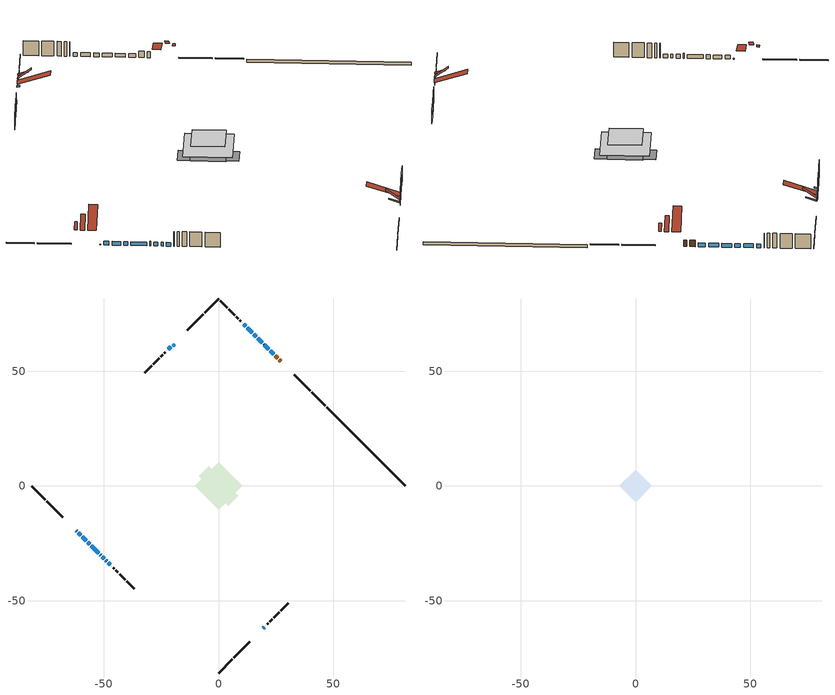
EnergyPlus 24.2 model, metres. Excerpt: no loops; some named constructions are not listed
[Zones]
conditioned space
 floor outside (Floor1 construction): -2.69,0 0,2.69 2.69,0 0,-2.69 z1.07
 floor adiabatic (Floor3 construction): -7.42,0 0,7.42 7.42,0 0,-7.42 z1.07
 floor adiabatic (AdiabaticFloorConstruction): -10.27,0 0,10.27 10.27,0 0,-10.27 z3.51
 floor foundation (Slab1 construction): -8.57,4.29 -4.29,8.57 8.57,-4.29 4.29,-8.57 z0
 wall outside (RimJoist1 construction): 0,-81.57 5.91,-75.66 / -81.57,0 -75.66,-5.91 / 0,81.57 -5.91,75.66 / 46.64,34.93 40.73,40.84 z1.07:1.37
 wall outside (RimJoist2 construction): 6.57,-75 13.59,-67.97 / -75,-6.57 -67.97,-13.59 / -6.57,75 -13.59,67.97 / 40.07,41.49 33.05,48.52 z1.07:1.37
 wall outside (AdiabaticWallConstruction 1): 27.1,54.47 26.53,55.04 / 25.87,55.7 24.78,56.79 z1.07:3.1
 wall outside (AdiabaticWallConstruction): -62.03,-19.54 -61.82,-19.75 z1.07:1.36; -61.17,-20.4 -60.09,-21.48 / 24.12,57.45 22.6,58.96 / -59.43,-22.13 -57.6,-23.97 / 21.95,59.62 19.85,61.72 / 19.19,62.38 17.15,64.41 / 19.54,-62.03 19.99,-61.58 / -56.94,-24.62 -56.18,-25.38 / 16.5,65.07 15.29,66.28 / -55.53,-26.04 -52.22,-29.34 / 14.64,66.93 12.57,68.99 / -50.7,-30.87 -49.86,-31.71 / -20.85,60.72 -21.85,59.72 / -49.2,-32.36 -48.73,-32.84 / -48.07,-33.5 -47.2,-34.36 / 11.92,69.65 11.03,70.54 z1.07:2.29; -51.57,-30 -51.35,-30.22 z1.07:2.67
 wall outside (Wall1 construction): 20.65,-60.92 20.71,-60.86 / -46.55,-35.02 -46.48,-35.09 / -22.5,59.06 -22.57,59 / 10.37,71.2 10.3,71.26 z1.07:5.95
 wall outside (Wall2 construction): 21.37,-60.2 21.8,-59.77 / -45.82,-35.74 -45.39,-36.17 / -23.23,58.34 -23.66,57.91 / 9.65,71.92 9.22,72.35 z1.07:5.95
 wall outside (Wall3 construction): 22.46,-59.11 23.36,-58.21 / -44.73,-36.83 -43.84,-37.73 / -24.32,57.25 -25.21,56.35 / 8.56,73.01 7.66,73.91 z1.07:5.95
 wall outside (Wall4 construction): 24.01,-57.55 26.52,-55.05 / -43.18,-38.39 -40.67,-40.89 / -25.87,55.7 -28.38,53.19 / 7,74.56 4.5,77.07 z1.07:5.95
 wall outside (Wall5 construction): 27.18,-54.39 30.36,-51.21 / -40.02,-41.55 -36.83,-44.73 / -29.03,52.53 -32.22,49.35 / 3.84,77.73 0.66,80.91 z1.07:5.95
 wall foundation (FoundationWall1 construction): 81.57,0 47.3,34.27 z0:1.07
 window (WindowConstruction 15): -62.03,-19.54 -61.82,-19.74 z1.07:1.36
 window (WindowConstruction 5): -61.17,-20.4 -60.09,-21.48 z1.07:2.29
 window (WindowConstruction 6): 24.12,57.45 22.6,58.96 z1.07:2.29
 window (WindowConstruction 7): -59.43,-22.13 -57.6,-23.97 z1.07:2.29
 window (WindowConstruction 8): 21.95,59.62 19.85,61.72 z1.07:2.29
 window (WindowConstruction 9): 19.19,62.38 17.15,64.41 z1.07:2.29
 window (WindowConstruction 10): 19.54,-62.03 19.99,-61.58 z1.07:2.29
 window (WindowConstruction 11): -56.94,-24.62 -56.18,-25.38 z1.07:2.29
 window (WindowConstruction 12): 16.5,65.07 15.29,66.27 z1.07:2.29
 window (WindowConstruction 13): -55.53,-26.04 -52.22,-29.34 z1.07:2.29
 window (WindowConstruction 14): 14.64,66.93 12.57,68.99 z1.07:2.29
 window (WindowConstruction 16): -51.57,-30 -51.35,-30.21 z1.07:2.67
 window (WindowConstruction): -50.7,-30.87 -49.86,-31.71 z1.07:2.29
 window (WindowConstruction 1): -20.85,60.72 -21.85,59.72 z1.07:2.29
 window (WindowConstruction 2): -49.2,-32.36 -48.73,-32.84 z1.07:2.29
 window (WindowConstruction 3): -48.07,-33.5 -47.2,-34.36 z1.07:2.29
 window (WindowConstruction 4): 11.92,69.65 11.03,70.54 z1.07:2.29
 door (Door): 27.1,54.47 26.53,55.04 z1.07:3.1
 door (Door 1): 25.87,55.7 24.78,56.79 z1.07:3.1
 ceiling adiabatic (AdiabaticFloorConstruction): 0,-10.27 10.27,0 0,10.27 -10.27,0 z3.51
 roof outside (Roof1 construction): 14.84,-66.73,5.95 12.61,-64.5,7 12.02,-65.09,7 14.25,-67.32,5.95; -66.73,-14.84,5.95 -64.5,-12.61,7 -65.09,-12.02,7 -67.32,-14.25,5.95; -14.84,66.73,5.95 -12.61,64.5,7 -12.02,65.09,7 -14.25,67.32,5.95; 31.8,49.76,5.95 29.58,47.54,7 30.16,46.95,7 32.39,49.18,5.95
 roof outside (Roof2 construction): 16.39,-65.17,5.95 13.51,-62.29,9.01 12.61,-63.19,9.01 15.49,-66.07,5.95; -65.17,-16.39,5.95 -62.29,-13.51,9.01 -63.19,-12.61,9.01 -66.07,-15.49,5.95; -16.39,65.17,5.95 -13.51,62.29,9.01 -12.61,63.19,9.01 -15.49,66.07,5.95; 30.25,51.32,5.95 27.36,48.44,9.01 28.26,47.53,9.01 31.15,50.42,5.95
 roof outside (AdiabaticRoofConstruction): -20.19,61.37,5.95 -19.57,60.75,6.24 -18.92,61.41,6.24 -19.54,62.03,5.95
 skylight (SkylightConstruction): -20.19,61.37,5.95 -19.57,60.76,6.24 -18.92,61.41,6.24 -19.54,62.03,5.95
attic - vented
 floor to conditioned space (Floor2 construction Reversed): -7.14,0 0,7.14 7.14,0 0,-7.14 z5.95
 roof outside (Roof3 construction): 18.88,-62.68,5.95 11.93,-55.73,9.22 10.1,-57.56,9.22 17.05,-64.51,5.95; -62.68,-18.88,5.95 -55.73,-11.93,9.22 -57.56,-10.1,9.22 -64.51,-17.05,5.95; -18.88,62.68,5.95 -11.93,55.73,9.22 -10.1,57.56,9.22 -17.05,64.51,5.95; 27.76,53.81,5.95 20.8,46.86,9.22 22.64,45.03,9.22 29.59,51.98,5.95
[Construction]
Floor2 construction: ceiling loosefill ins, ceiling stud and cavity, gypsum board
[EnergyManagementSystem:Program]
component_loads_program: Set loads_htg_walls = 0; Set loads_htg_rim_joists = 0; Set loads_htg_foundation_walls = 0; Set loads_htg_floors = 0; Set loads_htg_slabs = 0; Set loads_htg_ceilings = 0; Set loads_htg_roofs = 0; Set loads_htg_windows_conduction = 0; Set loads_htg_windows_solar = 0; Set loads_htg_doors = 0; Set loads_htg_skylights_conduction = 0; Set loads_htg_skylights_solar = 0; Set loads_htg_internal_mass = 0; Set loads_htg_intgains = 0; Set loads_htg_lighting = 0; Set loads_htg_infil = 0; Set loads_htg_mechvent = 0; Set loads_htg_natvent = 0; Set loads_htg_whf = 0; Set loads_htg_ducts = 0; Set loads_clg_walls = 0; Set loads_clg_rim_joists = 0; Set loads_clg_foundation_walls = 0; Set loads_clg_floors = 0; Set loads_clg_slabs = 0; Set loads_clg_ceilings = 0; Set loads_clg_roofs = 0; Set loads_clg_windows_conduction = 0; Set loads_clg_windows_solar = 0; Set loads_clg_doors = 0; Set loads_clg_skylights_conduction = 0; Set loads_clg_skylights_solar = 0; Set loads_clg_internal_mass = 0; Set loads_clg_intgains = 0; Set loads_clg_lighting = 0; Set loads_clg_infil = 0; Set loads_clg_mechvent = 0; Set loads_clg_natvent = 0; Set loads_clg_whf = 0; Set loads_clg_ducts = 0; Set hr_walls = 0; Set hr_walls = hr_walls + s_conv_23 + s_ig_23 + s_sol_23 + s_lgt_23 + s_surf_23; Set hr_walls = hr_walls + s_conv_24 + s_ig_24 + s_sol_24 + s_lgt_24 + s_surf_24; Set hr_walls = hr_walls + s_conv_25 + s_ig_25 + s_sol_25 + s_lgt_25 + s_surf_25; Set hr_walls = hr_walls + s_conv_26 + s_ig_26 + s_sol_26 + s_lgt_26 + s_surf_26; Set hr_walls = hr_walls + s_conv_27 + s_ig_27 + s_sol_27 + s_lgt_27 + s_surf_27; Set hr_walls = hr_walls + s_conv_28 + s_ig_28 + s_sol_28 + s_lgt_28 + s_surf_28; Set hr_walls = hr_walls + s_conv_29 + s_ig_29 + s_sol_29 + s_lgt_29 + s_surf_29; Set hr_walls = hr_walls + s_conv_30 + s_ig_30 + s_sol_30 + s_lgt_30 + s_surf_30; Set hr_walls = hr_walls + s_conv_31 + s_ig_31 + s_sol_31 + s_lgt_31 + s_surf_31; Set hr_walls = hr_walls + s_conv_32 + s_ig_32 + s_sol_32 + s_lgt_32 + s_surf_32; Set hr_walls = hr_walls + s_conv_33 + s_ig_33 + s_sol_33 + s_lgt_33 + s_surf_33; Set hr_walls = hr_walls + s_conv_34 + s_ig_34 + s_sol_34 + s_lgt_34 + s_surf_34; Set hr_walls = hr_walls + s_conv_35 + s_ig_35 + s_sol_35 + s_lgt_35 + s_surf_35; Set hr_walls = hr_walls + s_conv_36 + s_ig_36 + s_sol_36 + s_lgt_36 + s_surf_36; Set hr_walls = hr_walls + s_conv_37 + s_ig_37 + s_sol_37 + s_lgt_37 + s_surf_37; Set hr_walls = hr_walls + s_conv_38 + s_ig_38 + s_sol_38 + s_lgt_38 + s_surf_38; Set hr_walls = hr_walls + s_conv_39 + s_ig_39 + s_sol_39 + s_lgt_39 + s_surf_39; Set hr_walls = hr_walls + s_conv_40 + s_ig_40 + s_sol_40 + s_lgt_40 + s_surf_40; Set hr_walls = hr_walls + s_conv_41 + s_ig_41 + s_sol_41 + s_lgt_41 + s_surf_41; Set hr_walls = hr_walls + s_conv_42 + s_ig_42 + s_sol_42 + s_lgt_42 + s_surf_42; Set hr_rim_joists = 0; Set hr_rim_joists = hr_rim_joists + s_conv_6 + s_ig_6 + s_sol_6 + s_lgt_6 + s_surf_6; Set hr_rim_joists = hr_rim_joists + s_conv_7 + s_ig_7 + s_sol_7 + s_lgt_7 + s_surf_7; Set hr_rim_joists = hr_rim_joists + s_conv_8 + s_ig_8 + s_sol_8 + s_lgt_8 + s_surf_8; Set hr_rim_joists = hr_rim_joists + s_conv_9 + s_ig_9 + s_sol_9 + s_lgt_9 + s_surf_9; Set hr_rim_joists = hr_rim_joists + s_conv_10 + s_ig_10 + s_sol_10 + s_lgt_10 + s_surf_10; Set hr_rim_joists = hr_rim_joists + s_conv_11 + s_ig_11 + s_sol_11 + s_lgt_11 + s_surf_11; Set hr_rim_joists = hr_rim_joists + s_conv_12 + s_ig_12 + s_sol_12 + s_lgt_12 + s_surf_12; Set hr_rim_joists = hr_rim_joists + s_conv_13 + s_ig_13 + s_sol_13 + s_lgt_13 + s_surf_13; Set hr_foundation_walls = 0; Set hr_foundation_walls = hr_foundation_walls + s_conv_3 + s_ig_3 + s_sol_3 + s_lgt_3 + s_surf_3; Set hr_floors = 0; Set hr_floors = hr_floors + s_conv + s_ig + s_sol + s_lgt + s_surf; Set hr_floors = hr_floors + s_conv_2 + s_ig_2 + s_sol_2 + s_lgt_2 + s_surf_2; Set hr_slabs = 0; Set hr_slabs = hr_slabs + s_conv_22 + s_ig_22 + s_sol_22 + s_lgt_22 + s_surf_22; Set hr_ceilings = 0; Set hr_ceilings = hr_ceilings + s_conv_1 + s_ig_1 + s_sol_1 + s_lgt_1 + s_surf_1; Set hr_roofs = 0; Set hr_roofs = hr_roofs + s_conv_14 + s_ig_14 + s_sol_14 + s_lgt_14 + s_surf_14; Set hr_roofs = hr_roofs + s_conv_15 + s_ig_15 + s_sol_15 + s_lgt_15 + s_surf_15; Set hr_roofs = hr_roofs + s_conv_16 + s_ig_16 + s_sol_16 + s_lgt_16 + s_surf_16; Set hr_roofs = hr_roofs + s_conv_17 + s_ig_17 + s_sol_17 + s_lgt_17 + s_surf_17; Set hr_roofs = hr_roofs + s_conv_18 + s_ig_18 + s_sol_18 + s_lgt_18 + s_surf_18; Set hr_roofs = hr_roofs + s_conv_19 + s_ig_19 + s_sol_19 + s_lgt_19 + s_surf_19; Set hr_roofs = hr_roofs + s_conv_20 + s_ig_20 + s_sol_20 + s_lgt_20 + s_surf_20; Set hr_roofs = hr_roofs + s_conv_21 + s_ig_21 + s_sol_21 + s_lgt_21 + s_surf_21; Set hr_windows_conduction = 0; Set hr_windows_conduction = hr_windows_conduction + ss_conv_2; Set hr_windows_conduction = hr_windows_conduction + ss_ig_2; Set hr_windows_conduction = hr_windows_conduction + ss_surf_2; Set hr_windows_conduction = hr_windows_conduction + ss_conv_3; Set hr_windows_conduction = hr_windows_conduction + ss_ig_3; Set hr_windows_conduction = hr_windows_conduction + ss_surf_3; Set hr_windows_conduction = hr_windows_conduction + ss_conv_4; Set hr_windows_conduction = hr_windows_conduction + ss_ig_4; Set hr_windows_conduction = hr_windows_conduction + ss_surf_4; Set hr_windows_conduction = hr_windows_conduction + ss_conv_5; Set hr_windows_conduction = hr_windows_conduction + ss_ig_5; Set hr_windows_conduction = hr_windows_conduction + ss_surf_5; Set hr_windows_conduction = hr_windows_conduction + ss_conv_6; Set hr_windows_conduction = hr_windows_conduction + ss_ig_6; Set hr_windows_conduction = hr_windows_conduction + ss_surf_6; Set hr_windows_conduction = hr_windows_conduction + ss_conv_7; Set hr_windows_conduction = hr_windows_conduction + ss_ig_7; Set hr_windows_conduction = hr_windows_conduction + ss_surf_7; Set hr_windows_conduction = hr_windows_conduction + ss_conv_8; Set hr_windows_conduction = hr_windows_conduction + ss_ig_8; Set hr_windows_conduction = hr_windows_conduction + ss_surf_8; Set hr_windows_conduction = hr_windows_conduction + ss_conv_9; Set hr_windows_conduction = hr_windows_conduction + ss_ig_9; Set hr_windows_conduction = hr_windows_conduction + ss_surf_9; Set hr_windows_conduction = hr_windows_conduction + ss_conv_10; Set hr_windows_conduction = hr_windows_conduction + ss_ig_10; Set hr_windows_conduction = hr_windows_conduction + ss_surf_10; Set hr_windows_conduction = hr_windows_conduction + ss_conv_11; Set hr_windows_conduction = hr_windows_conduction + ss_ig_11; Set hr_windows_conduction = hr_windows_conduction + ss_surf_11; Set hr_windows_conduction = hr_windows_conduction + ss_conv_12; Set hr_windows_conduction = hr_windows_conduction + ss_ig_12; Set hr_windows_conduction = hr_windows_conduction + ss_surf_12; Set hr_windows_conduction = hr_windows_conduction + ss_conv_13; Set hr_windows_conduction = hr_windows_conduction + ss_ig_13; Set hr_windows_conduction = hr_windows_conduction + ss_surf_13; Set hr_windows_conduction = hr_windows_conduction + ss_conv_15; Set hr_windows_conduction = hr_windows_conduction + ss_ig_15; Set hr_windows_conduction = hr_windows_conduction + ss_surf_15; Set hr_windows_conduction = hr_windows_conduction + ss_conv_16; Set hr_windows_conduction = hr_windows_conduction + ss_ig_16; Set hr_windows_conduction = hr_windows_conduction + ss_surf_16; Set hr_windows_conduction = hr_windows_conduction + ss_conv_17; Set hr_windows_conduction = hr_windows_conduction + ss_ig_17; Set hr_windows_conduction = hr_windows_conduction + ss_surf_17; Set hr_windows_conduction = hr_windows_conduction + ss_conv_18; Set hr_windows_conduction = hr_windows_conduction + ss_ig_18; Set hr_windows_conduction = hr_windows_conduction + ss_surf_18; Set hr_windows_conduction = hr_windows_conduction + ss_conv_19; Set hr_windows_conduction = hr_windows_conduction + ss_ig_19; Set hr_windows_conduction = hr_windows_conduction + ss_surf_19; Set hr_windows_solar = 0; Set hr_windows_solar = hr_windows_solar - ss_trans_in * ZoneTimestep * 3600 + ss_back_out * ZoneTimestep * 3600 + ss_trans_out * ZoneTimestep * 3600; Set hr_windows_solar = hr_windows_solar - ss_trans_in_1 * ZoneTimestep * 3600 + ss_back_out_1 * ZoneTimestep * 3600 + ss_trans_out_1 * ZoneTimestep * 3600; Set hr_windows_solar = hr_windows_solar - ss_trans_in_2 * ZoneTimestep * 3600 + ss_back_out_2 * ZoneTimestep * 3600 + ss_trans_out_2 * ZoneTimestep * 3600; Set hr_windows_solar = hr_windows_solar - ss_trans_in_3 * ZoneTimestep * 3600 + ss_back_out_3 * ZoneTimestep * 3600 + ss_trans_out_3 * ZoneTimestep * 3600; Set hr_windows_solar = hr_windows_solar - ss_trans_in_4 * ZoneTimestep * 3600 + ss_back_out_4 * ZoneTimestep * 3600 + ss_trans_out_4 * ZoneTimestep * 3600; Set hr_windows_solar = hr_windows_solar - ss_trans_in_5 * ZoneTimestep * 3600 + ss_back_out_5 * ZoneTimestep * 3600 + ss_trans_out_5 * ZoneTimestep * 3600; Set hr_windows_solar = hr_windows_solar - ss_trans_in_6 * ZoneTimestep * 3600 + ss_back_out_6 * ZoneTimestep * 3600 + ss_trans_out_6 * ZoneTimestep * 3600; Set hr_windows_solar = hr_windows_solar - ss_trans_in_7 * ZoneTimestep * 3600 + ss_back_out_7 * ZoneTimestep * 3600 + ss_trans_out_7 * ZoneTimestep * 3600; Set hr_windows_solar = hr_windows_solar - ss_trans_in_8 * ZoneTimestep * 3600 + ss_back_out_8 * ZoneTimestep * 3600 + ss_trans_out_8 * ZoneTimestep * 3600; Set hr_windows_solar = hr_windows_solar - ss_trans_in_9 * ZoneTimestep * 3600 + ss_back_out_9 * ZoneTimestep * 3600 + ss_trans_out_9 * ZoneTimestep * 3600; Set hr_windows_solar = hr_windows_solar - ss_trans_in_10 * ZoneTimestep * 3600 + ss_back_out_10 * ZoneTimestep * 3600 + ss_trans_out_10 * ZoneTimestep * 3600; Set hr_windows_solar = hr_windows_solar - ss_trans_in_11 * ZoneTimestep * 3600 + ss_back_out_11 * ZoneTimestep * 3600 + ss_trans_out_11 * ZoneTimestep * 3600; Set hr_windows_solar = hr_windows_solar - ss_trans_in_13 * ZoneTimestep * 3600 + ss_back_out_13 * ZoneTimestep * 3600 + ss_trans_out_13 * ZoneTimestep * 3600; Set hr_windows_solar = hr_windows_solar - ss_trans_in_14 * ZoneTimestep * 3600 + ss_back_out_14 * ZoneTimestep * 3600 + ss_trans_out_14 * ZoneTimestep * 3600; Set hr_windows_solar = hr_windows_solar - ss_trans_in_15 * ZoneTimestep * 3600 + ss_back_out_15 * ZoneTimestep * 3600 + ss_trans_out_15 * ZoneTimestep * 3600; Set hr_windows_solar = hr_windows_solar - ss_trans_in_16 * ZoneTimestep * 3600 + ss_back_out_16 * ZoneTimestep * 3600 + ss_trans_out_16 * ZoneTimestep * 3600; Set hr_windows_solar = hr_windows_solar - ss_trans_in_17 * ZoneTimestep * 3600 + ss_back_out_17 * ZoneTimestep * 3600 + ss_trans_out_17 * ZoneTimestep * 3600; Set hr_doors = 0; Set hr_doors = hr_doors + ss_sol; Set hr_doors = hr_doors + ss_lgt; Set hr_doors = hr_doors + ss_conv; Set hr_doors = hr_doors + ss_ig; Set hr_doors = hr_doors + ss_surf; Set hr_doors = hr_doors + ss_sol_1; Set hr_doors = hr_doors + ss_lgt_1; Set hr_doors = hr_doors + ss_conv_1; Set hr_doors = hr_doors + ss_ig_1; Set hr_doors = hr_doors + ss_surf_1; Set hr_skylights_conduction = 0; Set hr_skylights_conduction = hr_skylights_conduction + ss_conv_14; Set hr_skylights_conduction = hr_skylights_conduction + ss_ig_14; Set hr_skylights_conduction = hr_skylights_conduction + ss_surf_14; Set hr_skylights_solar = 0; Set hr_skylights_solar = hr_skylights_solar - ss_trans_in_12 * ZoneTimestep * 3600 + ss_back_out_12 * ZoneTimestep * 3600 + ss_trans_out_12 * ZoneTimestep * 3600; Set hr_internal_mass = 0; Set hr_internal_mass = hr_internal_mass + s_conv_4 + s_ig_4 + s_sol_4 + s_lgt_4 + s_surf_4; Set hr_internal_mass = hr_internal_mass + s_conv_5 + s_ig_5 + s_sol_5 + s_lgt_5 + s_surf_5; Set hr_internal_mass = hr_internal_mass + im_conv + im_ig + im_sol + im_lgt + im_surf; Set hr_internal_mass = hr_internal_mass + im_conv_1 + im_ig_1 + im_sol_1 + im_lgt_1 + im_surf_1; Set hr_intgains = 0; Set hr_intgains = hr_intgains - ig_ee_conv - ig_ee_rad - ig_ee_conv_1 - ig_ee_rad_1 - ig_ee_conv_2 - ig_ee_rad_2 - ig_ee_conv_3 - ig_ee_rad_3 - ig_ee_conv_4 - ig_ee_rad_4 - ig_ee_conv_5 - ig_ee_rad_5 - ig_ee_conv_6 - ig_ee_rad_6 - ig_oe_conv - ig_oe_rad - ig_oe_conv_1 - ig_oe_rad_1 - ig_oe_conv_2 - ig_oe_rad_2 - ig_oe_conv_3 - ig_oe_rad_3 - ig_oe_conv_4 - ig_oe_rad_4 - ig_ppl_conv - ig_ppl_rad; Set hr_lighting = 0; Set hr_lighting = hr_lighting - ig_lgt_conv - ig_lgt_rad - ig_lgt_vis; Set hr_infil = 0; Set hr_infil = hr_infil - airflow_gain + airflow_loss; Set hr_natvent = 0; Set hr_natvent = hr_natvent - airflow_gain_1 + airflow_loss_1; Set hr_whf = 0; Set hr_whf = hr_whf - airflow_gain_2 + airflow_loss_2; Set hr_mechvent = 0; Set hr_mechvent = hr_mechvent - mv_conv - mv_rad - mv_conv_1 - mv_rad_1 - mv_conv_2 - mv_rad_2 - mv_conv_3 - mv_rad_3 - mv_conv_4 - mv_rad_4 - mv_conv_5 - mv_rad_5 - mv_conv_6 - mv_rad_6; Set hr_ducts = 0; Set hr_intgains = hr_intgains + dhw_loss * (0.64*(1-dhw_rtf) + 1.0*dhw_rtf); Set htg_mode = 0; Set clg_mode = 0; If (htg_load_cond > 0); Set htg_mode = 1.0; ElseIf (clg_load_cond > 0); Set clg_mode = 1.0; Else; Set htg_season = 0; Set clg_season = 0; If ((DayOfYear >= 1) && (DayOfYear <= 365)); Set clg_season = 1; EndIf; If ((DayOfYear >= 1) && (DayOfYear <= 365)); Set htg_season = 1; EndIf; If ((airflow_gain_1 <> 0) || (airflow_loss_1 <> 0)) && (clg_season == 1); Set clg_mode = 1.0; ElseIf ((airflow_gain_2 <> 0) || (airflow_loss_2 <> 0)) && (clg_season == 1); Set clg_mode = 1.0; Else; Set Tmid_setpoint = (htg_sp_s_1 + clg_sp_s_1) / 2; If (tin_s_1 > Tmid_setpoint) && (clg_season == 1); Set clg_mode = 1.0; ElseIf (tin_s_1 < Tmid_setpoint) && (htg_season == 1); Set htg_mode = 1.0; EndIf; EndIf; EndIf; Set loads_htg_walls = loads_htg_walls + (hr_walls * htg_mode * 1); Set loads_htg_rim_joists = loads_htg_rim_joists + (hr_rim_joists * htg_mode * 1); Set loads_htg_foundation_walls = loads_htg_foundation_walls + (hr_foundation_walls * htg_mode * 1); Set loads_htg_floors = loads_htg_floors + (hr_floors * htg_mode * 1); Set loads_htg_slabs = loads_htg_slabs + (hr_slabs * htg_mode * 1); Set loads_htg_ceilings = loads_htg_ceilings + (hr_ceilings * htg_mode * 1); Set loads_htg_roofs = loads_htg_roofs + (hr_roofs * htg_mode * 1); Set loads_htg_windows_conduction = loads_htg_windows_conduction + (hr_windows_conduction * htg_mode * 1); Set loads_htg_windows_solar = loads_htg_windows_solar + (hr_windows_solar * htg_mode * 1); Set loads_htg_doors = loads_htg_doors + (hr_doors * htg_mode * 1); Set loads_htg_skylights_conduction = loads_htg_skylights_conduction + (hr_skylights_conduction * htg_mode * 1); Set loads_htg_skylights_solar = loads_htg_skylights_solar + (hr_skylights_solar * htg_mode * 1); Set loads_htg_internal_mass = loads_htg_internal_mass + (hr_internal_mass * htg_mode * 1); Set loads_htg_intgains = loads_htg_intgains + (hr_intgains * htg_mode * 1); Set loads_htg_lighting = loads_htg_lighting + (hr_lighting * htg_mode * 1); Set loads_htg_infil = loads_htg_infil + (hr_infil * htg_mode * 1); Set loads_htg_mechvent = loads_htg_mechvent + (hr_mechvent * htg_mode * 1); Set loads_htg_natvent = loads_htg_natvent + (hr_natvent * htg_mode * 1); Set loads_htg_whf = loads_htg_whf + (hr_whf * htg_mode * 1); Set loads_htg_ducts = loads_htg_ducts + (hr_ducts * htg_mode * 1); Set loads_clg_walls = loads_clg_walls + (-hr_walls * clg_mode * 1); Set loads_clg_rim_joists = loads_clg_rim_joists + (-hr_rim_joists * clg_mode * 1); Set loads_clg_foundation_walls = loads_clg_foundation_walls + (-hr_foundation_walls * clg_mode * 1); Set loads_clg_floors = loads_clg_floors + (-hr_floors * clg_mode * 1); Set loads_clg_slabs = loads_clg_slabs + (-hr_slabs * clg_mode * 1); Set loads_clg_ceilings = loads_clg_ceilings + (-hr_ceilings * clg_mode * 1); Set loads_clg_roofs = loads_clg_roofs + (-hr_roofs * clg_mode * 1); Set loads_clg_windows_conduction = loads_clg_windows_conduction + (-hr_windows_conduction * clg_mode * 1); Set loads_clg_windows_solar = loads_clg_windows_solar + (-hr_windows_solar * clg_mode * 1); Set loads_clg_doors = loads_clg_doors + (-hr_doors * clg_mode * 1); Set loads_clg_skylights_conduction = loads_clg_skylights_conduction + (-hr_skylights_conduction * clg_mode * 1); Set loads_clg_skylights_solar = loads_clg_skylights_solar + (-hr_skylights_solar * clg_mode * 1); Set loads_clg_internal_mass = loads_clg_internal_mass + (-hr_internal_mass * clg_mode * 1); Set loads_clg_intgains = loads_clg_intgains + (-hr_intgains * clg_mode * 1); Set loads_clg_lighting = loads_clg_lighting + (-hr_lighting * clg_mode * 1); Set loads_clg_infil = loads_clg_infil + (-hr_infil * clg_mode * 1); Set loads_clg_mechvent = loads_clg_mechvent + (-hr_mechvent * clg_mode * 1); Set loads_clg_natvent = loads_clg_natvent + (-hr_natvent * clg_mode * 1); Set loads_clg_whf = loads_clg_whf + (-hr_whf * clg_mode * 1); Set loads_clg_ducts = loads_clg_ducts + (-hr_ducts * clg_mode * 1)
infil_program: Set p_m = 0.14; Set p_s = 0.22; Set s_m = 270; Set s_s = 370; Set z_m = 9.99744; Set z_s = 4.6655263545846655; Set f_t = (((s_m/z_m)^p_m)*((z_s/s_s)^p_s)); Set Tdiff = tin_s-tout_s; Set dT = @Abs Tdiff; Set c = 0.0739; Set Cs = 0.0929; Set Cw = 0.1507; Set n = 0.65; Set sft = (f_t*0.54); Set temp1 = ((c*Cw)*((sft*site_vw_s)^(2*n)))^2; Set Qinf = (((c*Cs*(dT^n))^2)+temp1)^0.5; Set Qinf = (@Max Qinf 0); Set mech_vent_house_fan_sensible_load_act = 0.0; Set mech_vent_house_fan_latent_load_act = 0.0; Set OASupInPb = out_pb_s; Set OASupInTemp = tout_s; Set OASupInW = out_wt_s; Set OASupRho = (@RhoAirFnPbTdbW OASupInPb OASupInTemp OASupInW); Set OASupCp = (@CpAirFnW OASupInW); Set OASupInEnth = (@HFnTdbW OASupInTemp OASupInW); Set ZoneTemp = tin_s; Set ZoneW = win_s; Set ZoneCp = (@CpAirFnW ZoneW); Set ZoneAirEnth = (@HFnTdbW ZoneTemp ZoneW); Set mech_vent_house_fan_cfis_act = 0.0; Set QWHV_cfis_sup = 0.0; Set QWHV_cfis_suppl_sup = 0.0; Set QWHV_cfis_suppl_exh = 0.0; Set Qrange = 0; Set Qrange = Qrange + 0.075 * mech_vent_range_fan_0_sch_s; Set Qbath = 0; Set Qbath = Qbath + 0.066 * mech_vent_bath_fan_0_sch_s; Set Qbath = Qbath + 0.066 * mech_vent_bath_fan_1_sch_s; Set Qdryer = 0; Set Qdryer = Qdryer + 0.00308 * clothes_dryer_exhaust_0_sch_s; Set QWHV_sup = 0.0; Set QWHV_exh = 0.0; Set Qsupply = QWHV_sup + QWHV_cfis_sup + QWHV_cfis_suppl_sup; Set Qexhaust = Qrange + Qbath + Qdryer + QWHV_exh + QWHV_cfis_suppl_exh; Set Qfan = (@Max Qexhaust Qsupply); Set Qducts = 0; If Qducts < 0; Set Qsupply = Qsupply - Qducts; Else; Set Qexhaust = Qexhaust + Qducts; EndIf; Set Qfan_with_ducts = (@Max Qexhaust Qsupply); Set Qimb = (@Abs (Qsupply - Qexhaust)); If Qinf + Qimb > 0; Set Qtot = Qfan_with_ducts + (Qinf^2) / (Qinf + Qimb); Else; Set Qtot = Qfan_with_ducts; EndIf; Set Qinf_adj = Qtot - Qfan; Set infil_flow_act = Qinf_adj; Set infil_program_Qinf = Qinf_adj; Set infil_program_Qfan = Qfan; Set Qload = Qfan; Set Effectiveness_Sens = 0.0; Set Effectiveness_Lat = 0.0; Set Fan_MFR = Qload * OASupRho; Set ZoneInEnth = OASupInEnth; Set ZoneInTemp = OASupInTemp; Set FanTotalToCond = Fan_MFR * (ZoneInEnth - ZoneAirEnth); Set FanSensToCond = Fan_MFR * ZoneCp * (ZoneInTemp - ZoneTemp); Set FanLatToCond = FanTotalToCond - FanSensToCond; Set mech_vent_house_fan_sensible_load_act = mech_vent_house_fan_sensible_load_act + FanSensToCond; Set mech_vent_house_fan_latent_load_act = mech_vent_house_fan_latent_load_act + FanLatToCond
total_loads_program: Set loads_htg_tot = 0; Set loads_clg_tot = 0; If htg_load_cond > 0; Set loads_htg_tot = loads_htg_tot + (htg_load_cond - clg_load_cond) * 1.0; EndIf; Set loads_htg_tot = (@Max loads_htg_tot 0); If clg_load_cond > 0; Set loads_clg_tot = loads_clg_tot + (clg_load_cond - htg_load_cond) * 1.0; EndIf; Set loads_clg_tot = (@Max loads_clg_tot 0)
unit_heater_supply_fan_1_disaggregate_program: Set unit_heater_supply_fan_1_primary_htg = 0; If unit_heater_htg_coil_1_s > 0; Set unit_heater_supply_fan_1_primary_htg = unit_heater_supply_fan_1_s; EndIf
unit_heater_supply_fan_disaggregate_program: Set unit_heater_supply_fan_primary_htg = 0; If unit_heater_htg_coil_s > 0; Set unit_heater_supply_fan_primary_htg = unit_heater_supply_fan_s; EndIf
unmet_hours_program: Set htg_unmet_hours = 0; Set clg_unmet_hours = 0; Set unit_htg_unmet_hours = 0; If ((DayOfYear >= 1) && (DayOfYear <= 365)); Set unit_htg_unmet_hours = unit_htg_unmet_hours + conditioned_space_htg_unmet_s; If unit_htg_unmet_hours > htg_unmet_hours; Set htg_unmet_hours = unit_htg_unmet_hours; EndIf; EndIf; Set unit_clg_unmet_hours = 0; If ((DayOfYear >= 1) && (DayOfYear <= 365)); Set unit_clg_unmet_hours = unit_clg_unmet_hours + conditioned_space_clg_unmet_s; If unit_clg_unmet_hours > clg_unmet_hours; Set clg_unmet_hours = unit_clg_unmet_hours; EndIf; EndIf
water_heater_EC_adj: If WarmupFlag == 0; Set dhw_e_cons = water_heater_energy + water_heater_on_cycle_parasitic + water_heater_off_cycle_parasitic; Set water_heater_ec_adj_act = 0.0 * dhw_e_cons / 1; EndIf
[EnergyManagementSystem:ProgramCallingManager]
air_source_heat_pump_supply_fan_disaggregate_program_calling_manager: EndOfSystemTimestepBeforeHVACReporting; air_source_heat_pump_supply_fan_disaggregate_program
component_loads_program_calling_manager: EndOfZoneTimestepAfterZoneReporting; component_loads_program
fridge_schedule_program_calling_manager: BeginZoneTimestepAfterInitHeatBalance; fridge_schedule_program
infil_program_calling_manager: BeginZoneTimestepAfterInitHeatBalance; infil_program
natural_vent_program_calling_manager: BeginZoneTimestepAfterInitHeatBalance; natural_vent_program
total_airflows_program_calling_manager: EndOfZoneTimestepAfterZoneReporting; total_airflows_program
total_loads_program_calling_manager: EndOfZoneTimestepAfterZoneReporting; total_loads_program
unit_heater_supply_fan_1_disaggregate_program_calling_manager: EndOfSystemTimestepBeforeHVACReporting; unit_heater_supply_fan_1_disaggregate_program
unit_heater_supply_fan_disaggregate_program_calling_manager: EndOfSystemTimestepBeforeHVACReporting; unit_heater_supply_fan_disaggregate_program
unmet_hours_program_calling_manager: EndOfZoneTimestepBeforeZoneReporting; unmet_hours_program
water_heater_EC_adj_ProgramManager: EndOfSystemTimestepBeforeHVACReporting; water_heater_EC_adj
[EnergyManagementSystem:OutputVariable] Type of Data in Variable=Summed
Name | EMS Variable | Update Frequency | EMS Program or Subroutine | Units
air source heat pump supply fan disaggregate clg | air_source_heat_pump_supply_fan_clg | SystemTimestep | air_source_heat_pump_supply_fan_disaggregate_program | J
air source heat pump supply fan disaggregate htg backup | air_source_heat_pump_supply_fan_backup_htg | SystemTimestep | air_source_heat_pump_supply_fan_disaggregate_program | J
air source heat pump supply fan disaggregate htg primary | air_source_heat_pump_supply_fan_primary_htg | SystemTimestep | air_source_heat_pump_supply_fan_disaggregate_program | J
unit heater supply fan 1 disaggregate htg primary | unit_heater_supply_fan_1_primary_htg | SystemTimestep | unit_heater_supply_fan_1_disaggregate_program | J
unit heater supply fan disaggregate htg primary | unit_heater_supply_fan_primary_htg | SystemTimestep | unit_heater_supply_fan_disaggregate_program | J
loads_htg_tot_peakload_outvar; loads_htg_tot_annual_outvar; Energy Management System Output Variable 1; Energy Management System Output Variable 45 | loads_htg_tot | ZoneTimestep | total_loads_program | J
loads_clg_tot_peakload_outvar; loads_clg_tot_annual_outvar; Energy Management System Output Variable 2; Energy Management System Output Variable 46 | loads_clg_tot | ZoneTimestep | total_loads_program | J
htg_unmet_hours_annual_outvar; Energy Management System Output Variable 3 | htg_unmet_hours | ZoneTimestep | unmet_hours_program | hr
clg_unmet_hours_annual_outvar; Energy Management System Output Variable 4 | clg_unmet_hours | ZoneTimestep | unmet_hours_program | hr
loads_htg_roofs_annual_outvar; Energy Management System Output Variable 5 | loads_htg_roofs | ZoneTimestep | component_loads_program | J
loads_htg_ceilings_annual_outvar; Energy Management System Output Variable 6 | loads_htg_ceilings | ZoneTimestep | component_loads_program | J
loads_htg_walls_annual_outvar; Energy Management System Output Variable 7 | loads_htg_walls | ZoneTimestep | component_loads_program | J
loads_htg_rim_joists_annual_outvar; Energy Management System Output Variable 8 | loads_htg_rim_joists | ZoneTimestep | component_loads_program | J
loads_htg_foundation_walls_annual_outvar; Energy Management System Output Variable 9 | loads_htg_foundation_walls | ZoneTimestep | component_loads_program | J
loads_htg_doors_annual_outvar; Energy Management System Output Variable 10 | loads_htg_doors | ZoneTimestep | component_loads_program | J
loads_htg_windows_conduction_annual_outvar; Energy Management System Output Variable 11 | loads_htg_windows_conduction | ZoneTimestep | component_loads_program | J
loads_htg_windows_solar_annual_outvar; Energy Management System Output Variable 12 | loads_htg_windows_solar | ZoneTimestep | component_loads_program | J
loads_htg_skylights_conduction_annual_outvar; Energy Management System Output Variable 13 | loads_htg_skylights_conduction | ZoneTimestep | component_loads_program | J
loads_htg_skylights_solar_annual_outvar; Energy Management System Output Variable 14 | loads_htg_skylights_solar | ZoneTimestep | component_loads_program | J
loads_htg_floors_annual_outvar; Energy Management System Output Variable 15 | loads_htg_floors | ZoneTimestep | component_loads_program | J
loads_htg_slabs_annual_outvar; Energy Management System Output Variable 16 | loads_htg_slabs | ZoneTimestep | component_loads_program | J
loads_htg_internal_mass_annual_outvar; Energy Management System Output Variable 17 | loads_htg_internal_mass | ZoneTimestep | component_loads_program | J
loads_htg_infil_annual_outvar; Energy Management System Output Variable 18 | loads_htg_infil | ZoneTimestep | component_loads_program | J
loads_htg_natvent_annual_outvar; Energy Management System Output Variable 19 | loads_htg_natvent | ZoneTimestep | component_loads_program | J
loads_htg_mechvent_annual_outvar; Energy Management System Output Variable 20 | loads_htg_mechvent | ZoneTimestep | component_loads_program | J
loads_htg_whf_annual_outvar; Energy Management System Output Variable 21 | loads_htg_whf | ZoneTimestep | component_loads_program | J
loads_htg_ducts_annual_outvar; Energy Management System Output Variable 22 | loads_htg_ducts | ZoneTimestep | component_loads_program | J
loads_htg_intgains_annual_outvar; Energy Management System Output Variable 23 | loads_htg_intgains | ZoneTimestep | component_loads_program | J
loads_htg_lighting_annual_outvar; Energy Management System Output Variable 24 | loads_htg_lighting | ZoneTimestep | component_loads_program | J
loads_clg_roofs_annual_outvar; Energy Management System Output Variable 25 | loads_clg_roofs | ZoneTimestep | component_loads_program | J
loads_clg_ceilings_annual_outvar; Energy Management System Output Variable 26 | loads_clg_ceilings | ZoneTimestep | component_loads_program | J
loads_clg_walls_annual_outvar; Energy Management System Output Variable 27 | loads_clg_walls | ZoneTimestep | component_loads_program | J
loads_clg_rim_joists_annual_outvar; Energy Management System Output Variable 28 | loads_clg_rim_joists | ZoneTimestep | component_loads_program | J
loads_clg_foundation_walls_annual_outvar; Energy Management System Output Variable 29 | loads_clg_foundation_walls | ZoneTimestep | component_loads_program | J
loads_clg_doors_annual_outvar; Energy Management System Output Variable 30 | loads_clg_doors | ZoneTimestep | component_loads_program | J
loads_clg_windows_conduction_annual_outvar; Energy Management System Output Variable 31 | loads_clg_windows_conduction | ZoneTimestep | component_loads_program | J
loads_clg_windows_solar_annual_outvar; Energy Management System Output Variable 32 | loads_clg_windows_solar | ZoneTimestep | component_loads_program | J
loads_clg_skylights_conduction_annual_outvar; Energy Management System Output Variable 33 | loads_clg_skylights_conduction | ZoneTimestep | component_loads_program | J
loads_clg_skylights_solar_annual_outvar; Energy Management System Output Variable 34 | loads_clg_skylights_solar | ZoneTimestep | component_loads_program | J
loads_clg_floors_annual_outvar; Energy Management System Output Variable 35 | loads_clg_floors | ZoneTimestep | component_loads_program | J
loads_clg_slabs_annual_outvar; Energy Management System Output Variable 36 | loads_clg_slabs | ZoneTimestep | component_loads_program | J
loads_clg_internal_mass_annual_outvar; Energy Management System Output Variable 37 | loads_clg_internal_mass | ZoneTimestep | component_loads_program | J
loads_clg_infil_annual_outvar; Energy Management System Output Variable 38 | loads_clg_infil | ZoneTimestep | component_loads_program | J
loads_clg_natvent_annual_outvar; Energy Management System Output Variable 39 | loads_clg_natvent | ZoneTimestep | component_loads_program | J
loads_clg_mechvent_annual_outvar; Energy Management System Output Variable 40 | loads_clg_mechvent | ZoneTimestep | component_loads_program | J
loads_clg_whf_annual_outvar; Energy Management System Output Variable 41 | loads_clg_whf | ZoneTimestep | component_loads_program | J
loads_clg_ducts_annual_outvar; Energy Management System Output Variable 42 | loads_clg_ducts | ZoneTimestep | component_loads_program | J
loads_clg_intgains_annual_outvar; Energy Management System Output Variable 43 | loads_clg_intgains | ZoneTimestep | component_loads_program | J
loads_clg_lighting_annual_outvar; Energy Management System Output Variable 44 | loads_clg_lighting | ZoneTimestep | component_loads_program | J
[Schedule:Day:Interval]
interior lighting schedule day: No, 01:00, 0.108182, 04:00, 0.0901515, 05:00, 0.0991667, 06:00, 0.162273, 07:00, 0.270455, 08:00, 0.342576, 10:00, 0.369621, 11:00, 0.351591, 12:00, 0.333561, 13:00, 0.324545, 14:00, 0.31553, 15:00, 0.333561, 16:00, 0.369621, 17:00, 0.450758, 18:00, 0.585985, 19:00, 0.775303, 20:00, 0.955606, 21:00, 0.991667, 22:00, 0.712197, 23:00, 0.360606, 24:00, 0.162273
interior lighting schedule day 1: No, 01:00, 0.100909, 04:00, 0.0840909, 05:00, 0.0925, 06:00, 0.151364, 07:00, 0.252273, 08:00, 0.319545, 10:00, 0.344773, 11:00, 0.327955, 12:00, 0.311136, 13:00, 0.302727, 14:00, 0.294318, 15:00, 0.311136, 16:00, 0.344773, 17:00, 0.420455, 18:00, 0.546591, 19:00, 0.723182, 20:00, 0.891364, 21:00, 0.925, 22:00, 0.664318, 23:00, 0.336364, 24:00, 0.151364
interior lighting schedule day 2: No, 01:00, 0.0927273, 04:00, 0.0772727, 05:00, 0.085, 06:00, 0.139091, 07:00, 0.231818, 08:00, 0.293636, 10:00, 0.316818, 11:00, 0.301364, 12:00, 0.285909, 13:00, 0.278182, 14:00, 0.270455, 15:00, 0.285909, 16:00, 0.316818, 17:00, 0.386364, 18:00, 0.502273, 19:00, 0.664545, 20:00, 0.819091, 21:00, 0.85, 22:00, 0.610455, 23:00, 0.309091, 24:00, 0.139091
interior lighting schedule day 3: No, 01:00, 0.0845455, 04:00, 0.0704545, 05:00, 0.0775, 06:00, 0.126818, 07:00, 0.211364, 08:00, 0.267727, 10:00, 0.288864, 11:00, 0.274773, 12:00, 0.260682, 13:00, 0.253636, 14:00, 0.246591, 15:00, 0.260682, 16:00, 0.288864, 17:00, 0.352273, 18:00, 0.457955, 19:00, 0.605909, 20:00, 0.746818, 21:00, 0.775, 22:00, 0.556591, 23:00, 0.281818, 24:00, 0.126818
interior lighting schedule day 4: No, 01:00, 0.0763636, 04:00, 0.0636364, 05:00, 0.07, 06:00, 0.114545, 07:00, 0.190909, 08:00, 0.241818, 10:00, 0.260909, 11:00, 0.248182, 12:00, 0.235455, 13:00, 0.229091, 14:00, 0.222727, 15:00, 0.235455, 16:00, 0.260909, 17:00, 0.318182, 18:00, 0.413636, 19:00, 0.547273, 20:00, 0.674545, 21:00, 0.7, 22:00, 0.502727, 23:00, 0.254545, 24:00, 0.114545
interior lighting schedule day 5: No, 01:00, 0.0727273, 04:00, 0.0606061, 05:00, 0.0666667, 06:00, 0.109091, 07:00, 0.181818, 08:00, 0.230303, 10:00, 0.248485, 11:00, 0.236364, 12:00, 0.224242, 13:00, 0.218182, 14:00, 0.212121, 15:00, 0.224242, 16:00, 0.248485, 17:00, 0.30303, 18:00, 0.393939, 19:00, 0.521212, 20:00, 0.642424, 21:00, 0.666667, 22:00, 0.478788, 23:00, 0.242424, 24:00, 0.109091
interior lighting schedule day 6: No, 01:00, 0.0745455, 04:00, 0.0621212, 05:00, 0.0683333, 06:00, 0.111818, 07:00, 0.186364, 08:00, 0.236061, 10:00, 0.254697, 11:00, 0.242273, 12:00, 0.229848, 13:00, 0.223636, 14:00, 0.217424, 15:00, 0.229848, 16:00, 0.254697, 17:00, 0.310606, 18:00, 0.403788, 19:00, 0.534242, 20:00, 0.658485, 21:00, 0.683333, 22:00, 0.490758, 23:00, 0.248485, 24:00, 0.111818
interior lighting schedule day 7: No, 01:00, 0.08, 04:00, 0.0666667, 05:00, 0.0733333, 06:00, 0.12, 07:00, 0.2, 08:00, 0.253333, 10:00, 0.273333, 11:00, 0.26, 12:00, 0.246667, 13:00, 0.24, 14:00, 0.233333, 15:00, 0.246667, 16:00, 0.273333, 17:00, 0.333333, 18:00, 0.433333, 19:00, 0.573333, 20:00, 0.706667, 21:00, 0.733333, 22:00, 0.526667, 23:00, 0.266667, 24:00, 0.12
interior lighting schedule day 8: No, 01:00, 0.0890909, 04:00, 0.0742424, 05:00, 0.0816667, 06:00, 0.133636, 07:00, 0.222727, 08:00, 0.282121, 10:00, 0.304394, 11:00, 0.289545, 12:00, 0.274697, 13:00, 0.267273, 14:00, 0.259848, 15:00, 0.274697, 16:00, 0.304394, 17:00, 0.371212, 18:00, 0.482576, 19:00, 0.638485, 20:00, 0.78697, 21:00, 0.816667, 22:00, 0.586515, 23:00, 0.29697, 24:00, 0.133636
interior lighting schedule day 9: No, 01:00, 0.0972727, 04:00, 0.0810606, 05:00, 0.0891667, 06:00, 0.145909, 07:00, 0.243182, 08:00, 0.30803, 10:00, 0.332348, 11:00, 0.316136, 12:00, 0.299924, 13:00, 0.291818, 14:00, 0.283712, 15:00, 0.299924, 16:00, 0.332348, 17:00, 0.405303, 18:00, 0.526894, 19:00, 0.697121, 20:00, 0.859242, 21:00, 0.891667, 22:00, 0.640379, 23:00, 0.324242, 24:00, 0.145909
interior lighting schedule day 10: No, 01:00, 0.105455, 04:00, 0.0878788, 05:00, 0.0966667, 06:00, 0.158182, 07:00, 0.263636, 08:00, 0.333939, 10:00, 0.360303, 11:00, 0.342727, 12:00, 0.325152, 13:00, 0.316364, 14:00, 0.307576, 15:00, 0.325152, 16:00, 0.360303, 17:00, 0.439394, 18:00, 0.571212, 19:00, 0.755758, 20:00, 0.931515, 21:00, 0.966667, 22:00, 0.694242, 23:00, 0.351515, 24:00, 0.158182
interior lighting schedule day 11: No, 01:00, 0.109091, 04:00, 0.0909091, 05:00, 0.1, 06:00, 0.163636, 07:00, 0.272727, 08:00, 0.345455, 10:00, 0.372727, 11:00, 0.354545, 12:00, 0.336364, 13:00, 0.327273, 14:00, 0.318182, 15:00, 0.336364, 16:00, 0.372727, 17:00, 0.454545, 18:00, 0.590909, 19:00, 0.781818, 20:00, 0.963636, 21:00, 1, 22:00, 0.718182, 23:00, 0.363636, 24:00, 0.163636
interior lighting schedule default day; occupants schedule default day; clothes dryer schedule default day; cooking range schedule default day; mech vent bath fan 0 schedule default day; mech vent bath fan 1 schedule default day; mech vent range fan 0 schedule default day; misc plug loads schedule default day; general water use schedule default day; clothes dryer exhaust 0 schedule default day; cooling season schedule day; cooling season schedule day 2; cooling season schedule default day; exterior lighting schedule default day; natural vent schedule default day: No, 24:00, 0
occupants schedule day: No, 05:00, 0.426829, 06:00, 0.719512, 07:00, 1, 08:00, 0.670732, 09:00, 0.329268, 14:00, 0.170732, 15:00, 0.231707, 16:00, 0.329268, 17:00, 0.5, 18:00, 0.670732, 19:00, 0.829268, 21:00, 1, 22:00, 0.853659, 23:00, 0.646341, 24:00, 0.426829
clothes dryer schedule day; clothes dryer exhaust 0 schedule day: No, 01:00, 0.123457, 02:00, 0.0740741, 03:00, 0.0493827, 04:00, 0.0246914, 05:00, 0.0493827, 06:00, 0.0740741, 07:00, 0.197531, 08:00, 0.395062, 09:00, 0.592593, 10:00, 0.839506, 11:00, 0.962963, 12:00, 1, 13:00, 0.91358, 14:00, 0.82716, 15:00, 0.716049, 16:00, 0.753086, 17:00, 0.679012, 18:00, 0.666667, 20:00, 0.62963, 21:00, 0.641975, 22:00, 0.666667, 23:00, 0.54321, 24:00, 0.296296
cooking range schedule day: No, 05:00, 0.0597015, 06:00, 0.11194, 07:00, 0.171642, 08:00, 0.291045, 11:00, 0.343284, 12:00, 0.402985, 13:00, 0.462687, 14:00, 0.343284, 15:00, 0.291045, 16:00, 0.402985, 17:00, 0.567164, 18:00, 1, 19:00, 0.850746, 20:00, 0.432836, 21:00, 0.291045, 22:00, 0.231343, 23:00, 0.171642, 24:00, 0.11194
mech vent bath fan 0 schedule day; mech vent bath fan 1 schedule day: No, 07:00, 0, 08:00, 1, 09:00, 0.2, 24:00, 0
mech vent range fan 0 schedule day: No, 18:00, 0, 19:00, 1, 20:00, 0.2, 24:00, 0
misc plug loads schedule day: No, 06:00, 0.705882, 07:00, 0.745098, 08:00, 0.803922, 15:00, 0.823529, 16:00, 0.862745, 17:00, 0.921569, 18:00, 0.980392, 19:00, 1, 20:00, 0.980392, 21:00, 0.941176, 22:00, 0.862745, 23:00, 0.784314, 24:00, 0.72549
general water use schedule day: No, 01:00, 0.315068, 03:00, 0.287671, 04:00, 0.342466, 05:00, 0.369863, 06:00, 0.520548, 07:00, 0.60274, 08:00, 0.534247, 10:00, 0.506849, 11:00, 0.465753, 14:00, 0.479452, 15:00, 0.534247, 16:00, 0.589041, 17:00, 0.69863, 18:00, 0.876712, 19:00, 0.890411, 20:00, 0.986301, 21:00, 1, 22:00, 0.863014, 23:00, 0.616438, 24:00, 0.465753
cooling season schedule day 1: No, 24:00, 1
exterior lighting schedule day: No, 01:00, 0.566667, 03:00, 0.524167, 05:00, 0.495833, 06:00, 0.5525, 07:00, 0.623333, 08:00, 0.580833, 09:00, 0.439167, 10:00, 0.354167, 12:00, 0.34, 13:00, 0.354167, 14:00, 0.396667, 15:00, 0.425, 16:00, 0.495833, 17:00, 0.623333, 18:00, 0.793333, 19:00, 0.906667, 20:00, 0.963333, 21:00, 0.991667, 22:00, 0.920833, 23:00, 0.793333, 24:00, 0.665833
exterior lighting schedule day 1: No, 01:00, 0.528571, 03:00, 0.488929, 05:00, 0.4625, 06:00, 0.515357, 07:00, 0.581429, 08:00, 0.541786, 09:00, 0.409643, 10:00, 0.330357, 12:00, 0.317143, 13:00, 0.330357, 14:00, 0.37, 15:00, 0.396429, 16:00, 0.4625, 17:00, 0.581429, 18:00, 0.74, 19:00, 0.845714, 20:00, 0.898571, 21:00, 0.925, 22:00, 0.858929, 23:00, 0.74, 24:00, 0.621071
exterior lighting schedule day 10: No, 01:00, 0.552381, 03:00, 0.510952, 05:00, 0.483333, 06:00, 0.538571, 07:00, 0.607619, 08:00, 0.56619, 09:00, 0.428095, 10:00, 0.345238, 12:00, 0.331429, 13:00, 0.345238, 14:00, 0.386667, 15:00, 0.414286, 16:00, 0.483333, 17:00, 0.607619, 18:00, 0.773333, 19:00, 0.88381, 20:00, 0.939048, 21:00, 0.966667, 22:00, 0.897619, 23:00, 0.773333, 24:00, 0.649048
exterior lighting schedule day 11: No, 01:00, 0.571429, 03:00, 0.528571, 05:00, 0.5, 06:00, 0.557143, 07:00, 0.628571, 08:00, 0.585714, 09:00, 0.442857, 10:00, 0.357143, 12:00, 0.342857, 13:00, 0.357143, 14:00, 0.4, 15:00, 0.428571, 16:00, 0.5, 17:00, 0.628571, 18:00, 0.8, 19:00, 0.914286, 20:00, 0.971429, 21:00, 1, 22:00, 0.928571, 23:00, 0.8, 24:00, 0.671429
exterior lighting schedule day 2: No, 01:00, 0.485714, 03:00, 0.449286, 05:00, 0.425, 06:00, 0.473571, 07:00, 0.534286, 08:00, 0.497857, 09:00, 0.376429, 10:00, 0.303571, 12:00, 0.291429, 13:00, 0.303571, 14:00, 0.34, 15:00, 0.364286, 16:00, 0.425, 17:00, 0.534286, 18:00, 0.68, 19:00, 0.777143, 20:00, 0.825714, 21:00, 0.85, 22:00, 0.789286, 23:00, 0.68, 24:00, 0.570714
exterior lighting schedule day 3: No, 01:00, 0.442857, 03:00, 0.409643, 05:00, 0.3875, 06:00, 0.431786, 07:00, 0.487143, 08:00, 0.453929, 09:00, 0.343214, 10:00, 0.276786, 12:00, 0.265714, 13:00, 0.276786, 14:00, 0.31, 15:00, 0.332143, 16:00, 0.3875, 17:00, 0.487143, 18:00, 0.62, 19:00, 0.708571, 20:00, 0.752857, 21:00, 0.775, 22:00, 0.719643, 23:00, 0.62, 24:00, 0.520357
exterior lighting schedule day 4: No, 01:00, 0.4, 03:00, 0.37, 05:00, 0.35, 06:00, 0.39, 07:00, 0.44, 08:00, 0.41, 09:00, 0.31, 10:00, 0.25, 12:00, 0.24, 13:00, 0.25, 14:00, 0.28, 15:00, 0.3, 16:00, 0.35, 17:00, 0.44, 18:00, 0.56, 19:00, 0.64, 20:00, 0.68, 21:00, 0.7, 22:00, 0.65, 23:00, 0.56, 24:00, 0.47
exterior lighting schedule day 5: No, 01:00, 0.380952, 03:00, 0.352381, 05:00, 0.333333, 06:00, 0.371429, 07:00, 0.419048, 08:00, 0.390476, 09:00, 0.295238, 10:00, 0.238095, 12:00, 0.228571, 13:00, 0.238095, 14:00, 0.266667, 15:00, 0.285714, 16:00, 0.333333, 17:00, 0.419048, 18:00, 0.533333, 19:00, 0.609524, 20:00, 0.647619, 21:00, 0.666667, 22:00, 0.619048, 23:00, 0.533333, 24:00, 0.447619
exterior lighting schedule day 6: No, 01:00, 0.390476, 03:00, 0.36119, 05:00, 0.341667, 06:00, 0.380714, 07:00, 0.429524, 08:00, 0.400238, 09:00, 0.302619, 10:00, 0.244048, 12:00, 0.234286, 13:00, 0.244048, 14:00, 0.273333, 15:00, 0.292857, 16:00, 0.341667, 17:00, 0.429524, 18:00, 0.546667, 19:00, 0.624762, 20:00, 0.66381, 21:00, 0.683333, 22:00, 0.634524, 23:00, 0.546667, 24:00, 0.45881
exterior lighting schedule day 7: No, 01:00, 0.419048, 03:00, 0.387619, 05:00, 0.366667, 06:00, 0.408571, 07:00, 0.460952, 08:00, 0.429524, 09:00, 0.324762, 10:00, 0.261905, 12:00, 0.251429, 13:00, 0.261905, 14:00, 0.293333, 15:00, 0.314286, 16:00, 0.366667, 17:00, 0.460952, 18:00, 0.586667, 19:00, 0.670476, 20:00, 0.712381, 21:00, 0.733333, 22:00, 0.680952, 23:00, 0.586667, 24:00, 0.492381
exterior lighting schedule day 8: No, 01:00, 0.466667, 03:00, 0.431667, 05:00, 0.408333, 06:00, 0.455, 07:00, 0.513333, 08:00, 0.478333, 09:00, 0.361667, 10:00, 0.291667, 12:00, 0.28, 13:00, 0.291667, 14:00, 0.326667, 15:00, 0.35, 16:00, 0.408333, 17:00, 0.513333, 18:00, 0.653333, 19:00, 0.746667, 20:00, 0.793333, 21:00, 0.816667, 22:00, 0.758333, 23:00, 0.653333, 24:00, 0.548333
exterior lighting schedule day 9: No, 01:00, 0.509524, 03:00, 0.47131, 05:00, 0.445833, 06:00, 0.496786, 07:00, 0.560476, 08:00, 0.522262, 09:00, 0.394881, 10:00, 0.318452, 12:00, 0.305714, 13:00, 0.318452, 14:00, 0.356667, 15:00, 0.382143, 16:00, 0.445833, 17:00, 0.560476, 18:00, 0.713333, 19:00, 0.815238, 20:00, 0.86619, 21:00, 0.891667, 22:00, 0.827976, 23:00, 0.713333, 24:00, 0.59869
[Schedule:Week:Daily]
clothes dryer exhaust 0 schedule Week Rule - Jan1-Dec31: clothes dryer exhaust 0 schedule day, clothes dryer exhaust 0 schedule day, clothes dryer exhaust 0 schedule day, clothes dryer exhaust 0 schedule day, clothes dryer exhaust 0 schedule day, clothes dryer exhaust 0 schedule day, clothes dryer exhaust 0 schedule day, clothes dryer exhaust 0 schedule default day, clothes dryer exhaust 0 schedule default day, clothes dryer exhaust 0 schedule default day, clothes dryer exhaust 0 schedule default day, clothes dryer exhaust 0 schedule default day
cooling season schedule Week Rule - Jan1-May26: cooling season schedule day, cooling season schedule day, cooling season schedule day, cooling season schedule day, cooling season schedule day, cooling season schedule day, cooling season schedule day, cooling season schedule default day, cooling season schedule default day, cooling season schedule default day, cooling season schedule default day, cooling season schedule default day
cooling season schedule Week Rule - May27-Jun2: cooling season schedule day, cooling season schedule day, cooling season schedule day, cooling season schedule day, cooling season schedule day, cooling season schedule day 1, cooling season schedule day 1, cooling season schedule default day, cooling season schedule default day, cooling season schedule default day, cooling season schedule default day, cooling season schedule default day
cooling season schedule Week Rule - Jun3-Aug25: cooling season schedule day 1, cooling season schedule day 1, cooling season schedule day 1, cooling season schedule day 1, cooling season schedule day 1, cooling season schedule day 1, cooling season schedule day 1, cooling season schedule default day, cooling season schedule default day, cooling season schedule default day, cooling season schedule default day, cooling season schedule default day
cooling season schedule Week Rule - Aug26-Sep1: cooling season schedule day 1, cooling season schedule day 1, cooling season schedule day 1, cooling season schedule day 1, cooling season schedule day 1, cooling season schedule day 1, cooling season schedule day 2, cooling season schedule default day, cooling season schedule default day, cooling season schedule default day, cooling season schedule default day, cooling season schedule default day
cooling season schedule Week Rule - Sep2-Dec31: cooling season schedule day 2, cooling season schedule day 2, cooling season schedule day 2, cooling season schedule day 2, cooling season schedule day 2, cooling season schedule day 2, cooling season schedule day 2, cooling season schedule default day, cooling season schedule default day, cooling season schedule default day, cooling season schedule default day, cooling season schedule default day
exterior lighting schedule Week Rule - Apr29-May5: exterior lighting schedule day 3, exterior lighting schedule day 3, exterior lighting schedule day 4, exterior lighting schedule day 4, exterior lighting schedule day 4, exterior lighting schedule day 4, exterior lighting schedule day 4, exterior lighting schedule default day, exterior lighting schedule default day, exterior lighting schedule default day, exterior lighting schedule default day, exterior lighting schedule default day
exterior lighting schedule Week Rule - May6-May26: exterior lighting schedule day 4, exterior lighting schedule day 4, exterior lighting schedule day 4, exterior lighting schedule day 4, exterior lighting schedule day 4, exterior lighting schedule day 4, exterior lighting schedule day 4, exterior lighting schedule default day, exterior lighting schedule default day, exterior lighting schedule default day, exterior lighting schedule default day, exterior lighting schedule default day
exterior lighting schedule Week Rule - May27-Jun2: exterior lighting schedule day 4, exterior lighting schedule day 4, exterior lighting schedule day 4, exterior lighting schedule day 4, exterior lighting schedule day 4, exterior lighting schedule day 5, exterior lighting schedule day 5, exterior lighting schedule default day, exterior lighting schedule default day, exterior lighting schedule default day, exterior lighting schedule default day, exterior lighting schedule default day
exterior lighting schedule Week Rule - Jun3-Jun30: exterior lighting schedule day 5, exterior lighting schedule day 5, exterior lighting schedule day 5, exterior lighting schedule day 5, exterior lighting schedule day 5, exterior lighting schedule day 5, exterior lighting schedule day 5, exterior lighting schedule default day, exterior lighting schedule default day, exterior lighting schedule default day, exterior lighting schedule default day, exterior lighting schedule default day
exterior lighting schedule Week Rule - Jul1-Jul28: exterior lighting schedule day 6, exterior lighting schedule day 6, exterior lighting schedule day 6, exterior lighting schedule day 6, exterior lighting schedule day 6, exterior lighting schedule day 6, exterior lighting schedule day 6, exterior lighting schedule default day, exterior lighting schedule default day, exterior lighting schedule default day, exterior lighting schedule default day, exterior lighting schedule default day
exterior lighting schedule Week Rule - Jul29-Aug4: exterior lighting schedule day 6, exterior lighting schedule day 6, exterior lighting schedule day 6, exterior lighting schedule day 7, exterior lighting schedule day 7, exterior lighting schedule day 7, exterior lighting schedule day 7, exterior lighting schedule default day, exterior lighting schedule default day, exterior lighting schedule default day, exterior lighting schedule default day, exterior lighting schedule default day
exterior lighting schedule Week Rule - Aug5-Aug25: exterior lighting schedule day 7, exterior lighting schedule day 7, exterior lighting schedule day 7, exterior lighting schedule day 7, exterior lighting schedule day 7, exterior lighting schedule day 7, exterior lighting schedule day 7, exterior lighting schedule default day, exterior lighting schedule default day, exterior lighting schedule default day, exterior lighting schedule default day, exterior lighting schedule default day
exterior lighting schedule Week Rule - Aug26-Sep1: exterior lighting schedule day 7, exterior lighting schedule day 7, exterior lighting schedule day 7, exterior lighting schedule day 7, exterior lighting schedule day 7, exterior lighting schedule day 7, exterior lighting schedule day 8, exterior lighting schedule default day, exterior lighting schedule default day, exterior lighting schedule default day, exterior lighting schedule default day, exterior lighting schedule default day
exterior lighting schedule Week Rule - Sep2-Sep29: exterior lighting schedule day 8, exterior lighting schedule day 8, exterior lighting schedule day 8, exterior lighting schedule day 8, exterior lighting schedule day 8, exterior lighting schedule day 8, exterior lighting schedule day 8, exterior lighting schedule default day, exterior lighting schedule default day, exterior lighting schedule default day, exterior lighting schedule default day, exterior lighting schedule default day
exterior lighting schedule Week Rule - Sep30-Oct6: exterior lighting schedule day 8, exterior lighting schedule day 9, exterior lighting schedule day 9, exterior lighting schedule day 9, exterior lighting schedule day 9, exterior lighting schedule day 9, exterior lighting schedule day 9, exterior lighting schedule default day, exterior lighting schedule default day, exterior lighting schedule default day, exterior lighting schedule default day, exterior lighting schedule default day
exterior lighting schedule Week Rule - Oct7-Oct27: exterior lighting schedule day 9, exterior lighting schedule day 9, exterior lighting schedule day 9, exterior lighting schedule day 9, exterior lighting schedule day 9, exterior lighting schedule day 9, exterior lighting schedule day 9, exterior lighting schedule default day, exterior lighting schedule default day, exterior lighting schedule default day, exterior lighting schedule default day, exterior lighting schedule default day
exterior lighting schedule Week Rule - Oct28-Nov3: exterior lighting schedule day 9, exterior lighting schedule day 9, exterior lighting schedule day 9, exterior lighting schedule day 9, exterior lighting schedule day 10, exterior lighting schedule day 10, exterior lighting schedule day 10, exterior lighting schedule default day, exterior lighting schedule default day, exterior lighting schedule default day, exterior lighting schedule default day, exterior lighting schedule default day
exterior lighting schedule Week Rule - Nov4-Nov24: exterior lighting schedule day 10, exterior lighting schedule day 10, exterior lighting schedule day 10, exterior lighting schedule day 10, exterior lighting schedule day 10, exterior lighting schedule day 10, exterior lighting schedule day 10, exterior lighting schedule default day, exterior lighting schedule default day, exterior lighting schedule default day, exterior lighting schedule default day, exterior lighting schedule default day
exterior lighting schedule Week Rule - Nov25-Dec1: exterior lighting schedule day 10, exterior lighting schedule day 10, exterior lighting schedule day 10, exterior lighting schedule day 10, exterior lighting schedule day 10, exterior lighting schedule day 10, exterior lighting schedule day 11, exterior lighting schedule default day, exterior lighting schedule default day, exterior lighting schedule default day, exterior lighting schedule default day, exterior lighting schedule default day
